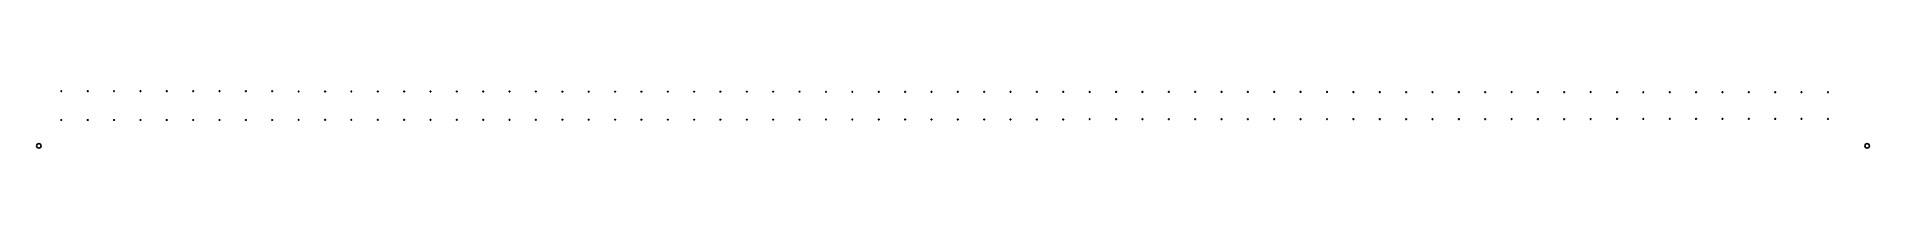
# Model space of a CAD drawing. Extents: x 50 to 173, y 50 to 173.
# Drawn here: x 49.9 to 172.6, y 49.9 to 53.7 of the extents above; entities outside this region: 2.
import ezdxf

# ---------------------------------------------------------------- set-up
doc = ezdxf.new("R2010")
doc.units = 0
doc.layers.get('0').update_dxf_attribs({"color": 255, "linetype": 'continuous'})

msp = doc.modelspace()

# ---------------------------------------------------------------- linework, layer by layer
for centre in [(50, 172.4), (172.4, 172.4), (50, 50), (172.4, 50)]:
    msp.add_circle(centre, 0.15)
at = {"layer": 'PET'}
for centre in [(51.5, 53.65), (53.27, 53.65), (55.03, 53.65), (56.8, 53.65), (58.56, 53.65), (60.33, 53.65), (62.09, 53.65), (63.86, 53.65), (65.62, 53.65), (67.39, 53.63), (69.16, 53.63), (70.92, 53.63), (72.69, 53.63), (74.45, 53.63), (76.22, 53.63), (77.98, 53.63), (79.75, 53.63), (81.51, 53.63), (83.27, 53.63), (85.05, 53.62), (86.81, 53.62), (88.58, 53.62), (90.34, 53.62), (92.11, 53.62), (93.87, 53.62), (95.63, 53.62), (97.4, 53.62), (99.16, 53.62), (100.93, 53.62), (102.7, 53.61), (104.46, 53.61), (106.23, 53.61), (107.99, 53.61), (109.76, 53.61), (111.52, 53.61), (113.29, 53.61), (115.05, 53.61), (116.82, 53.61), (118.58, 53.61), (120.35, 53.6), (122.12, 53.6), (123.88, 53.6), (125.65, 53.6), (127.41, 53.6), (129.18, 53.6), (130.94, 53.6), (132.71, 53.6), (134.47, 53.6), (136.24, 53.6), (138.01, 53.59), (139.77, 53.59), (141.54, 53.59), (143.3, 53.59), (145.07, 53.59), (146.83, 53.59), (148.6, 53.59), (150.36, 53.59), (152.12, 53.59), (153.89, 53.59), (155.66, 53.58), (157.42, 53.58), (159.19, 53.58), (160.95, 53.58), (162.72, 53.58), (164.48, 53.58), (166.25, 53.58), (168.01, 53.58), (169.78, 53.58), (51.5, 51.73), (53.27, 51.73), (55.03, 51.73), (56.8, 51.73), (58.56, 51.73), (60.33, 51.73), (62.09, 51.73), (63.86, 51.73), (65.62, 51.73), (67.39, 51.74), (69.16, 51.74), (70.92, 51.74), (72.69, 51.74), (74.45, 51.74), (76.22, 51.74), (77.98, 51.74), (79.75, 51.74), (81.51, 51.74), (83.27, 51.74), (85.05, 51.75), (86.81, 51.75), (88.58, 51.75), (90.34, 51.75), (92.11, 51.75), (93.87, 51.75), (95.63, 51.75), (97.4, 51.75), (99.16, 51.75), (100.93, 51.75), (102.7, 51.76), (104.46, 51.76), (106.23, 51.76), (107.99, 51.76), (109.76, 51.76), (111.52, 51.76), (113.29, 51.76), (115.05, 51.76), (116.82, 51.76), (118.58, 51.76), (120.35, 51.78), (122.12, 51.78), (123.88, 51.78), (125.65, 51.78), (127.41, 51.78), (129.18, 51.78), (130.94, 51.78), (132.71, 51.78), (134.47, 51.78), (136.24, 51.78), (138.01, 51.79), (139.77, 51.79), (141.54, 51.79), (143.3, 51.79), (145.07, 51.79), (146.83, 51.79), (148.6, 51.79), (150.36, 51.79), (152.12, 51.79), (153.89, 51.79), (155.66, 51.8), (157.42, 51.8), (159.19, 51.8), (160.95, 51.8), (162.72, 51.8), (164.48, 51.8), (166.25, 51.8), (168.01, 51.8), (169.78, 51.8)]:
    msp.add_circle(centre, 0.005, dxfattribs=at)
at = {"layer": 'V2'}
for centre in [(51.5, 53.65), (53.27, 53.65), (55.03, 53.65), (56.8, 53.65), (58.56, 53.65), (60.33, 53.65), (62.09, 53.65), (63.86, 53.65), (65.62, 53.65), (67.39, 53.63), (69.16, 53.63), (70.92, 53.63), (72.69, 53.63), (74.45, 53.63), (76.22, 53.63), (77.98, 53.63), (79.75, 53.63), (81.51, 53.63), (83.27, 53.63), (85.05, 53.62), (86.81, 53.62), (88.58, 53.62), (90.34, 53.62), (92.11, 53.62), (93.87, 53.62), (95.63, 53.62), (97.4, 53.62), (99.16, 53.62), (100.93, 53.62), (102.7, 53.61), (104.46, 53.61), (106.23, 53.61), (107.99, 53.61), (109.76, 53.61), (111.52, 53.61), (113.29, 53.61), (115.05, 53.61), (116.82, 53.61), (118.58, 53.61), (120.35, 53.6), (122.12, 53.6), (123.88, 53.6), (125.65, 53.6), (127.41, 53.6), (129.18, 53.6), (130.94, 53.6), (132.71, 53.6), (134.47, 53.6), (136.24, 53.6), (138.01, 53.59), (139.77, 53.59), (141.54, 53.59), (143.3, 53.59), (145.07, 53.59), (146.83, 53.59), (148.6, 53.59), (150.36, 53.59), (152.12, 53.59), (153.89, 53.59), (155.66, 53.58), (157.42, 53.58), (159.19, 53.58), (160.95, 53.58), (162.72, 53.58), (164.48, 53.58), (166.25, 53.58), (168.01, 53.58), (169.78, 53.58), (51.5, 51.73), (53.27, 51.73), (55.03, 51.73), (56.8, 51.73), (58.56, 51.73), (60.33, 51.73), (62.09, 51.73), (63.86, 51.73), (65.62, 51.73), (67.39, 51.74), (69.16, 51.74), (70.92, 51.74), (72.69, 51.74), (74.45, 51.74), (76.22, 51.74), (77.98, 51.74), (79.75, 51.74), (81.51, 51.74), (83.27, 51.74), (85.05, 51.75), (86.81, 51.75), (88.58, 51.75), (90.34, 51.75), (92.11, 51.75), (93.87, 51.75), (95.63, 51.75), (97.4, 51.75), (99.16, 51.75), (100.93, 51.75), (102.7, 51.76), (104.46, 51.76), (106.23, 51.76), (107.99, 51.76), (109.76, 51.76), (111.52, 51.76), (113.29, 51.76), (115.05, 51.76), (116.82, 51.76), (118.58, 51.76), (120.35, 51.78), (122.12, 51.78), (123.88, 51.78), (125.65, 51.78), (127.41, 51.78), (129.18, 51.78), (130.94, 51.78), (132.71, 51.78), (134.47, 51.78), (136.24, 51.78), (138.01, 51.79), (139.77, 51.79), (141.54, 51.79), (143.3, 51.79), (145.07, 51.79), (146.83, 51.79), (148.6, 51.79), (150.36, 51.79), (152.12, 51.79), (153.89, 51.79), (155.66, 51.8), (157.42, 51.8), (159.19, 51.8), (160.95, 51.8), (162.72, 51.8), (164.48, 51.8), (166.25, 51.8), (168.01, 51.8), (169.78, 51.8)]:
    msp.add_circle(centre, 0.0267, dxfattribs=at)

doc.saveas('drawing.dxf')
